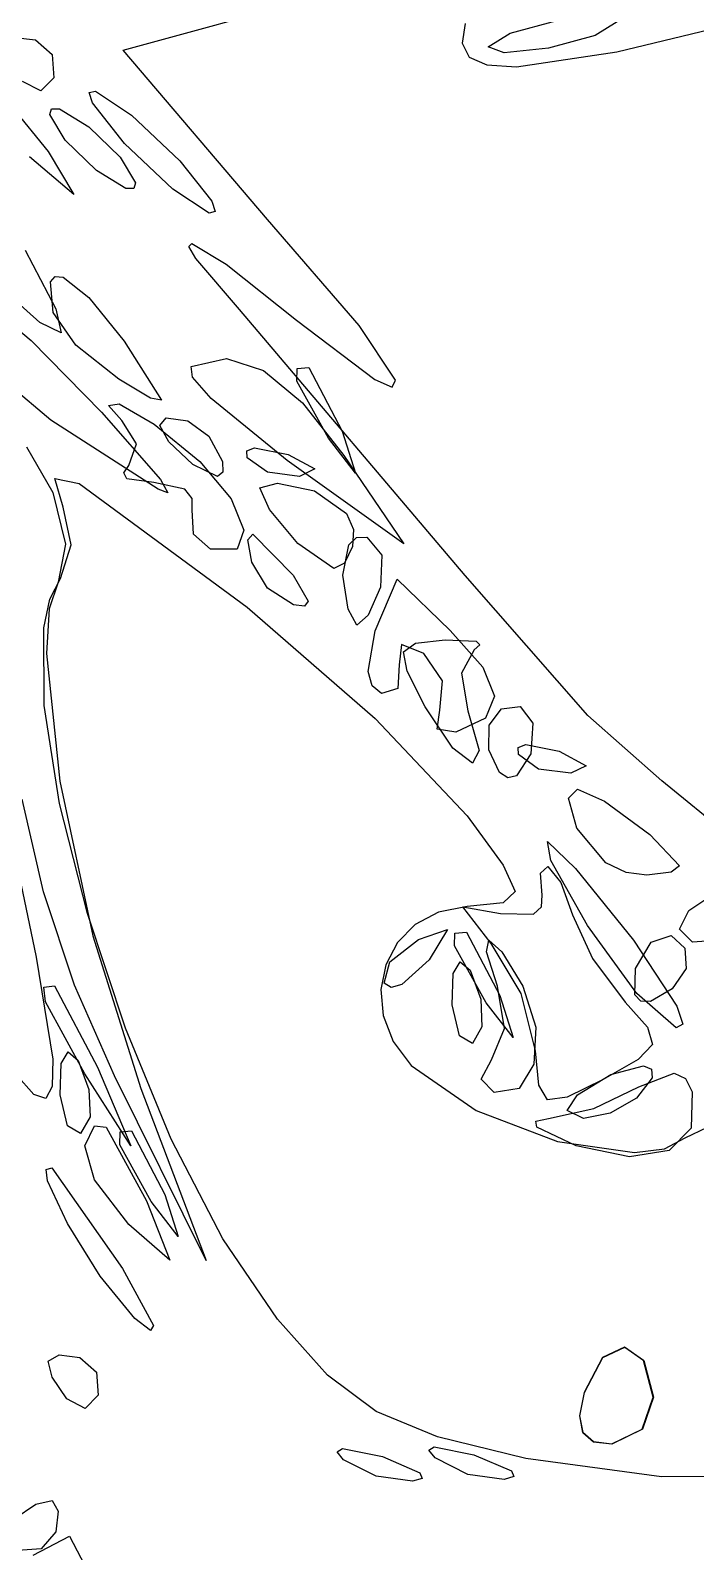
# Model space of a CAD drawing. Extents: x -886 to 651, y -59 to 942.
# Drawn here: x -289.37 to -275.21, y 83.61 to 116 of the extents above; entities that cross this region are included whole.
import ezdxf

# ---------------------------------------------------------------- set-up
doc = ezdxf.new("R2010")
doc.units = 0

msp = doc.modelspace()

# ---------------------------------------------------------------- linework, layer by layer
at = {"layer": 'Layer 1'}
for p, q in [((-287.39391, 115.576599), (-279.10188, 117.846719)), ((-276.885783, 115.53953), (-273.3977, 116.380849)), ((-280.11733, 116.142049), (-280.17554, 115.72152)), ((-279.6225, 115.650428), (-279.154455, 115.935449)), ((-279.154455, 115.935449), (-278.15787, 116.207608)), ((-276.8766, 116.176408), (-277.344646, 115.891387)), ((-289.701605, 115.84802), (-289.26235, 115.79475)), ((-289.26235, 115.79475), (-288.903875, 115.482217)), ((-280.17554, 115.72152), (-280.030825, 115.427763)), ((-279.283951, 115.519898), (-279.6225, 115.650428)), ((-278.34124, 115.619228), (-279.283951, 115.519898)), ((-277.344646, 115.891387), (-278.34124, 115.619228)), ((-288.903875, 115.482217), (-288.8682, 114.98832)), ((-284.3227, 111.972429), (-287.39391, 115.576599)), ((-280.030825, 115.427763), (-279.656339, 115.261731)), ((-279.025234, 115.224379), (-276.885783, 115.53953)), ((-288.8682, 114.98832), (-289.144878, 114.708954)), ((-288.8682, 114.98832), (-288.8682, 114.98832)), ((-279.656339, 115.261731), (-279.025234, 115.224379)), ((-289.144878, 114.708954), (-289.5374, 114.91222)), ((-288.118111, 114.674862), (-287.98505, 114.706183)), ((-288.045482, 114.454036), (-288.118111, 114.674862)), ((-287.98505, 114.706183), (-287.21445, 114.195032)), ((-289.768669, 114.367484), (-288.9949, 113.41736)), ((-288.95839, 114.206114), (-288.922729, 114.329432)), ((-288.922729, 114.329432), (-288.7499, 114.32494)), ((-288.7499, 114.32494), (-288.127361, 113.947107)), ((-287.3646, 113.590323), (-288.045482, 114.454036)), ((-288.63348, 113.66293), (-288.95839, 114.206114)), ((-287.21445, 114.195032), (-286.18792, 113.223583)), ((-288.127361, 113.947107), (-287.4568, 113.2962)), ((-288.9949, 113.41736), (-288.446861, 112.502206)), ((-288.9949, 113.41736), (-288.9949, 113.41736)), ((-287.962919, 113.012027), (-288.63348, 113.66293)), ((-286.338061, 112.618874), (-287.3646, 113.590323)), ((-288.446861, 112.502206), (-289.39055, 113.30537)), ((-287.4568, 113.2962), (-287.131886, 112.753017)), ((-287.4568, 113.2962), (-287.4568, 113.2962)), ((-286.18792, 113.223583), (-285.507032, 112.35987)), ((-286.18792, 113.223583), (-286.18792, 113.223583)), ((-287.34038, 112.6342), (-287.962919, 113.012027)), ((-287.131886, 112.753017), (-287.167547, 112.629702)), ((-287.167547, 112.629702), (-287.34038, 112.6342)), ((-285.56746, 112.107723), (-286.338061, 112.618874)), ((-285.434403, 112.139044), (-285.56746, 112.107723)), ((-285.507032, 112.35987), (-285.434403, 112.139044)), ((-282.369681, 109.712576), (-284.3227, 111.972429)), ((-285.994602, 111.395982), (-285.93074, 111.459854)), ((-285.93074, 111.459854), (-285.201772, 111.019967)), ((-289.48472, 111.321203), (-288.826242, 110.071017)), ((-285.850811, 111.141544), (-285.994602, 111.395982)), ((-284.91855, 110.056899), (-285.850811, 111.141544)), ((-288.941473, 110.641495), (-288.84287, 110.758987)), ((-288.84287, 110.758987), (-288.669538, 110.741406)), ((-285.201772, 111.019967), (-283.70734, 109.830019)), ((-289.171447, 109.776155), (-290.20777, 110.703603)), ((-288.88492, 109.98934), (-288.941473, 110.641495)), ((-288.669538, 110.741406), (-288.128251, 110.312967)), ((-290.26944, 110.163729), (-289.350392, 109.397879)), ((-288.128251, 110.312967), (-287.37675, 109.38007)), ((-288.404252, 109.29823), (-288.88492, 109.98934)), ((-288.826242, 110.071017), (-288.716377, 109.560647)), ((-280.11633, 104.391569), (-284.91855, 110.056899)), ((-283.70734, 109.830019), (-282.039378, 108.562609)), ((-288.716377, 109.560647), (-289.171447, 109.776155)), ((-281.601033, 108.549715), (-282.369681, 109.712576)), ((-289.350392, 109.397879), (-287.85737, 107.86807)), ((-287.488, 108.56857), (-288.404252, 109.29823)), ((-287.37675, 109.38007), (-286.576741, 108.124491)), ((-287.37675, 109.38007), (-287.37675, 109.38007)), ((-285.94543, 108.84), (-285.196241, 109.010249)), ((-285.919089, 108.611382), (-285.94543, 108.84)), ((-285.196241, 109.010249), (-284.407099, 108.752965)), ((-283.687911, 108.79829), (-283.44471, 108.81849)), ((-283.44471, 108.81849), (-282.736, 107.468)), ((-286.813647, 108.169192), (-287.488, 108.56857)), ((-285.524958, 108.158097), (-285.919089, 108.611382)), ((-284.407099, 108.752965), (-283.574365, 108.066028)), ((-283.695303, 108.526151), (-283.687911, 108.79829)), ((-283.02737, 107.3151), (-283.695303, 108.526151)), ((-282.039378, 108.562609), (-281.667917, 108.40427)), ((-281.667917, 108.40427), (-281.601033, 108.549715)), ((-288.93841, 107.69855), (-289.806569, 108.433892)), ((-286.576741, 108.124491), (-286.813647, 108.169192)), ((-287.85737, 107.86807), (-286.601154, 106.437742)), ((-287.85737, 107.86807), (-287.85737, 107.86807)), ((-287.70694, 108.014411), (-287.47978, 108.04478)), ((-287.42398, 107.6932), (-287.70694, 108.014411)), ((-287.47978, 108.04478), (-286.732411, 107.611196)), ((-283.90159, 106.84003), (-285.524958, 108.158097)), ((-283.574365, 108.066028), (-282.6944, 106.94732)), ((-286.65176, 106.23326), (-288.93841, 107.69855)), ((-287.11267, 107.194045), (-287.42398, 107.6932)), ((-286.732411, 107.611196), (-285.76458, 106.81705)), ((-286.61681, 107.585636), (-286.482639, 107.749798)), ((-286.424049, 107.239121), (-286.61681, 107.585636)), ((-286.482639, 107.749798), (-286.016, 107.68336)), ((-286.016, 107.68336), (-285.57267, 107.357741)), ((-287.27176, 106.73587), (-287.11267, 107.194045)), ((-285.90989, 106.7585), (-286.424049, 107.239121)), ((-285.57267, 107.357741), (-285.2842, 106.81718)), ((-282.45192, 106.572595), (-283.02737, 107.3151)), ((-282.736, 107.468), (-282.45192, 106.572595)), ((-282.736, 107.468), (-282.736, 107.468)), ((-289.450335, 107.13054), (-288.89601, 106.16)), ((-284.761285, 107.049739), (-284.599924, 107.112497)), ((-284.75412, 106.900106), (-284.761285, 107.049739)), ((-284.326192, 106.590912), (-284.75412, 106.900106)), ((-284.599924, 107.112497), (-283.88562, 106.968406)), ((-283.88562, 106.968406), (-283.311609, 106.660171)), ((-282.6944, 106.94732), (-281.42161, 105.06893)), ((-282.6944, 106.94732), (-282.6944, 106.94732)), ((-287.382906, 106.574492), (-287.27176, 106.73587)), ((-287.320353, 106.452218), (-287.382906, 106.574492)), ((-285.385879, 106.502167), (-285.90989, 106.7585)), ((-285.7646, 106.81705), (-285.095558, 106.026272)), ((-285.76458, 106.81705), (-285.7646, 106.81705)), ((-285.274041, 106.58903), (-285.385879, 106.502167)), ((-285.2842, 106.8172), (-285.274041, 106.58903)), ((-285.2842, 106.81718), (-285.2842, 106.8172)), ((-283.64094, 106.502226), (-284.326192, 106.590912)), ((-281.42161, 105.06893), (-283.90159, 106.84003)), ((-283.311609, 106.660171), (-283.64095, 106.502176)), ((-288.66921, 105.848863), (-288.853443, 106.459596)), ((-288.853443, 106.459596), (-288.334335, 106.34769)), ((-288.334335, 106.34769), (-284.75304, 103.720623)), ((-286.74349, 106.37267), (-287.320353, 106.452218)), ((-286.081136, 106.227834), (-286.74349, 106.37267)), ((-286.443325, 106.155449), (-286.65176, 106.23326)), ((-286.601154, 106.437742), (-286.443325, 106.155449)), ((-285.92605, 106.034882), (-286.081136, 106.227834)), ((-284.48715, 106.26089), (-284.110103, 106.355277)), ((-284.28335, 105.799432), (-284.48715, 106.26089)), ((-284.110103, 106.355277), (-283.3233, 106.19819)), ((-283.64095, 106.502176), (-283.64094, 106.502226)), ((-288.89601, 106.16), (-288.896, 106.16)), ((-288.896, 106.16), (-288.623914, 105.058864)), ((-285.9242, 105.78719), (-285.92605, 106.034882)), ((-285.095558, 106.026272), (-284.823583, 105.358314)), ((-283.3233, 106.19819), (-282.639405, 105.710864)), ((-288.499633, 105.045899), (-288.66921, 105.848863)), ((-285.89474, 105.273355), (-285.9242, 105.78719)), ((-283.67368, 105.07399), (-284.28335, 105.799432)), ((-282.639405, 105.710864), (-282.491978, 105.368133)), ((-285.53885, 104.95254), (-285.89474, 105.273355)), ((-284.823583, 105.358314), (-284.965678, 104.953596)), ((-284.739875, 105.154152), (-284.637571, 105.272529)), ((-284.637571, 105.272529), (-283.77392, 104.40231)), ((-282.491978, 105.368133), (-282.50982, 105.01128)), ((-288.623914, 105.058864), (-288.77866, 104.2498)), ((-288.72991, 104.331083), (-288.499633, 105.045899)), ((-284.965678, 104.953596), (-285.53885, 104.95254)), ((-284.65643, 104.67736), (-284.739875, 105.154152)), ((-282.912279, 104.542904), (-283.67368, 105.07399)), ((-282.71671, 104.39623), (-282.594232, 105.041871)), ((-282.50982, 105.01129), (-282.680703, 104.652943)), ((-282.594232, 105.041871), (-282.426691, 105.197676)), ((-282.50982, 105.01128), (-282.50982, 105.01129)), ((-282.426691, 105.197676), (-282.21044, 105.20668)), ((-282.21044, 105.20668), (-281.888755, 104.822)), ((-284.322445, 104.120394), (-284.65643, 104.67736)), ((-282.680703, 104.652943), (-282.912279, 104.542904)), ((-281.888755, 104.822), (-281.91561, 104.14656)), ((-288.955718, 103.888801), (-288.72991, 104.331083)), ((-283.77392, 104.40231), (-283.77367, 104.40231)), ((-283.77367, 104.40231), (-283.455762, 103.84665)), ((-282.60387, 103.677234), (-282.71671, 104.39623)), ((-282.03036, 103.2137), (-281.56551, 104.31611)), ((-281.56551, 104.31611), (-280.43125, 103.21847)), ((-277.50363, 101.411858), (-280.11633, 104.391569)), ((-288.77866, 104.2498), (-288.973485, 103.67958)), ((-283.77267, 103.76631), (-284.322445, 104.120394)), ((-281.91561, 104.14656), (-282.177786, 103.544456)), ((-281.91561, 104.14656), (-281.91561, 104.14656)), ((-289.084242, 103.276078), (-288.955718, 103.888801)), ((-288.973485, 103.67958), (-289.02445, 102.73121)), ((-284.75304, 103.720623), (-284.75278, 103.720607)), ((-284.75278, 103.720607), (-282.028611, 101.347603)), ((-283.534841, 103.741178), (-283.77267, 103.76631)), ((-283.455762, 103.84665), (-283.534841, 103.741178)), ((-282.42188, 103.33611), (-282.60387, 103.677234)), ((-282.177786, 103.544456), (-282.42188, 103.33611)), ((-289.074038, 101.623306), (-289.084242, 103.276078)), ((-282.179678, 102.348485), (-282.03036, 103.2137)), ((-281.16982, 102.953899), (-280.53783, 103.02591)), ((-280.53783, 103.02591), (-279.878398, 102.994174)), ((-280.43125, 103.21847), (-279.740099, 102.442428)), ((-280.43125, 103.21847), (-280.43125, 103.21847)), ((-279.878398, 102.994174), (-279.803202, 102.918716)), ((-289.02445, 102.73121), (-288.745716, 100.012388)), ((-281.46902, 102.921019), (-281.51636, 102.49175)), ((-280.99523, 102.73276), (-281.46902, 102.921019)), ((-281.428714, 102.768006), (-281.16982, 102.953899)), ((-281.348793, 102.353156), (-281.428714, 102.768006)), ((-280.595463, 102.150661), (-280.99523, 102.73276)), ((-279.92451, 102.81283), (-280.189568, 102.312337)), ((-279.803202, 102.918716), (-279.92452, 102.81282)), ((-279.92452, 102.81282), (-279.92451, 102.81283)), ((-282.091023, 102.043495), (-282.179678, 102.348485)), ((-281.51636, 102.49175), (-281.544831, 101.985609)), ((-280.96434, 101.59427), (-281.348793, 102.353156)), ((-279.740099, 102.442428), (-279.490126, 101.820636)), ((-281.89923, 101.88185), (-282.091023, 102.043495)), ((-280.65204, 101.52585), (-280.595463, 102.150661)), ((-280.189568, 102.312337), (-280.05651, 101.51327)), ((-281.544831, 101.985609), (-281.89923, 101.88185)), ((-279.490126, 101.820636), (-279.681546, 101.356976)), ((-288.748487, 99.540759), (-289.074038, 101.623306)), ((-280.380071, 100.713623), (-280.96434, 101.59427)), ((-280.7103, 101.117363), (-280.65204, 101.52585)), ((-280.05651, 101.51327), (-279.814781, 100.663183)), ((-279.60602, 101.20552), (-279.340141, 101.551627)), ((-279.340141, 101.551627), (-278.9432, 101.60633)), ((-278.9432, 101.60633), (-278.675363, 101.246792)), ((-275.92686, 100.019769), (-277.50363, 101.411858)), ((-282.028611, 101.347603), (-280.0717, 99.276647)), ((-280.31457, 101.05533), (-280.7103, 101.117363)), ((-279.681546, 101.356976), (-280.31457, 101.05533)), ((-279.611604, 100.680634), (-279.60602, 101.20552)), ((-278.675363, 101.246792), (-278.7199, 100.5969)), ((-279.95976, 100.399947), (-280.380071, 100.713623)), ((-278.987295, 100.731583), (-278.825934, 100.794341)), ((-278.98013, 100.58195), (-278.987295, 100.731583)), ((-278.825934, 100.794341), (-278.11163, 100.65025)), ((-290.143426, 100.553367), (-289.25032, 96.26631)), ((-279.814781, 100.663183), (-279.95976, 100.399947)), ((-279.38273, 100.19609), (-279.611604, 100.680634)), ((-278.7199, 100.5969), (-279.024735, 100.1258)), ((-278.552202, 100.272756), (-278.98013, 100.58195)), ((-278.7199, 100.5969), (-278.7199, 100.5969)), ((-278.11163, 100.65025), (-277.537618, 100.342006)), ((-279.207962, 100.086695), (-279.38273, 100.19609)), ((-279.024735, 100.1258), (-279.207962, 100.086695)), ((-277.86695, 100.18407), (-278.552202, 100.272756)), ((-277.537618, 100.342006), (-277.86695, 100.18401)), ((-277.86695, 100.18401), (-277.86695, 100.18407)), ((-288.745716, 100.012388), (-288.044292, 96.718071)), ((-277.917253, 99.652564), (-277.725354, 99.84535)), ((-277.725354, 99.84535), (-277.151688, 99.586988)), ((-273.943579, 98.394248), (-275.92686, 100.019769)), ((-289.089879, 97.65579), (-289.547915, 99.63268)), ((-288.156781, 97.196428), (-288.748487, 99.540759)), ((-277.74023, 99.00972), (-277.917253, 99.652564)), ((-277.151688, 99.586988), (-276.18341, 98.87639)), ((-280.0717, 99.276647), (-279.303518, 98.227172)), ((-277.119697, 98.276289), (-277.74023, 99.00972)), ((-276.18341, 98.87639), (-276.18337, 98.87639)), ((-276.18337, 98.87639), (-275.550565, 98.207814)), ((-278.287997, 98.327533), (-278.36125, 98.728637)), ((-278.36125, 98.728637), (-277.76368, 98.15809)), ((-279.303518, 98.227172), (-279.047345, 97.664841)), ((-278.512321, 98.055753), (-278.35365, 98.195908)), ((-278.35365, 98.195908), (-278.075916, 97.855514)), ((-277.5081, 96.9432), (-278.287997, 98.327533)), ((-277.76368, 98.15809), (-276.53111, 96.627469)), ((-276.689421, 98.068727), (-277.119697, 98.276289)), ((-275.550565, 98.207814), (-275.730032, 98.074224)), ((-278.47306, 97.587635), (-278.512321, 98.055753)), ((-278.075916, 97.855514), (-277.82897, 97.168278)), ((-276.24457, 98.010958), (-276.689421, 98.068727)), ((-275.730032, 98.074224), (-276.24457, 98.010958)), ((-288.427953, 95.669307), (-289.089879, 97.65579)), ((-279.047345, 97.664841), (-279.3031, 97.426043)), ((-278.487494, 97.339939), (-278.47306, 97.587635)), ((-275.3497, 97.258041), (-274.887179, 97.569765)), ((-287.34811, 94.758304), (-288.156781, 97.196428)), ((-280.679833, 97.228276), (-281.179166, 96.961041)), ((-280.0707, 97.347167), (-280.679833, 97.228276)), ((-279.55879, 96.56029), (-280.16273, 97.337712)), ((-280.16273, 97.337712), (-279.3627, 97.19979)), ((-279.3031, 97.426043), (-280.0707, 97.347167)), ((-279.3627, 97.19979), (-278.660041, 97.184251)), ((-278.660041, 97.184251), (-278.487494, 97.339939)), ((-277.82897, 97.168278), (-277.82884, 97.16824)), ((-277.82884, 97.16824), (-277.406006, 96.236402)), ((-275.552962, 96.865521), (-275.3497, 97.258041)), ((-281.179166, 96.961041), (-281.557892, 96.576133)), ((-281.10805, 96.643502), (-280.491671, 96.852984)), ((-280.491671, 96.852984), (-280.88135, 96.2115)), ((-276.460416, 95.491382), (-277.5081, 96.9432)), ((-275.2736, 96.58884), (-275.552962, 96.865521)), ((-288.044292, 96.718071), (-287.02201, 93.473)), ((-281.557892, 96.576133), (-281.805204, 96.104222)), ((-281.71749, 96.165051), (-281.10805, 96.643502)), ((-280.339013, 96.5073), (-280.331621, 96.779439)), ((-279.67108, 95.296249), (-280.339013, 96.5073)), ((-280.331621, 96.779439), (-280.08842, 96.799639)), ((-280.08842, 96.799639), (-279.37971, 95.449149)), ((-279.663083, 96.382798), (-279.612625, 96.625714)), ((-279.612625, 96.625714), (-279.333912, 96.381202)), ((-278.921306, 95.495972), (-279.55879, 96.56029)), ((-276.53111, 96.627469), (-276.53111, 96.62745)), ((-276.53111, 96.62745), (-275.607463, 95.222239)), ((-276.48803, 96.02769), (-276.155453, 96.587796)), ((-276.155453, 96.587796), (-275.73076, 96.731511)), ((-275.73076, 96.731511), (-275.43518, 96.460969)), ((-274.779699, 96.624518), (-275.2736, 96.58884)), ((-289.25032, 96.26631), (-288.889522, 94.097691)), ((-280.88135, 96.2115), (-281.463867, 95.681751)), ((-280.88135, 96.2115), (-280.88135, 96.2115)), ((-279.42563, 95.652157), (-279.663083, 96.382798)), ((-279.333912, 96.381202), (-278.8866, 95.649557)), ((-277.406006, 96.236402), (-276.70538, 95.30793)), ((-275.43518, 96.460969), (-275.41302, 96.02509)), ((-281.805204, 96.104222), (-281.910294, 95.575979)), ((-281.83856, 95.713732), (-281.71749, 96.165051)), ((-280.39298, 95.252837), (-280.369817, 95.918362)), ((-280.369817, 95.918362), (-280.224456, 96.166862)), ((-280.224456, 96.166862), (-280.011162, 95.987826)), ((-280.011162, 95.987826), (-279.7842, 95.37074)), ((-276.504825, 95.466819), (-276.48803, 96.02769)), ((-275.41302, 96.02509), (-275.706643, 95.589974)), ((-275.41302, 96.02509), (-275.41302, 96.02509)), ((-289.081147, 95.630743), (-288.85452, 95.659334)), ((-289.052005, 95.316699), (-289.081147, 95.630743)), ((-288.85452, 95.659334), (-287.94333, 93.922994)), ((-287.58201, 93.74355), (-288.427953, 95.669307)), ((-281.910294, 95.575979), (-281.862357, 95.022073)), ((-281.692897, 95.619359), (-281.83856, 95.713732)), ((-281.463867, 95.681751), (-281.692897, 95.619359)), ((-279.279768, 94.744936), (-279.42563, 95.652157)), ((-278.8866, 95.649557), (-278.88662, 95.64953)), ((-278.88662, 95.64953), (-278.610809, 94.776232)), ((-275.706643, 95.589974), (-276.17029, 95.321267)), ((-288.20957, 93.783274), (-289.052005, 95.316699)), ((-280.238729, 94.591654), (-280.39298, 95.252837)), ((-279.7842, 95.37074), (-279.756484, 94.785522)), ((-279.7842, 95.37074), (-279.7842, 95.37074)), ((-279.09563, 94.553745), (-279.67108, 95.296249)), ((-279.37971, 95.44915), (-279.09563, 94.553745)), ((-279.37971, 95.449149), (-279.37971, 95.44915)), ((-278.61557, 94.27574), (-278.921306, 95.495972)), ((-276.70538, 95.30793), (-276.231569, 94.77357)), ((-276.376261, 95.330539), (-276.504825, 95.466819)), ((-275.62397, 94.76265), (-276.460416, 95.491382)), ((-276.17029, 95.321267), (-276.376261, 95.330539)), ((-275.607463, 95.222239), (-275.483313, 94.843649)), ((-281.862357, 95.022073), (-281.650584, 94.473176)), ((-286.371664, 92.394377), (-287.34811, 94.758304)), ((-279.95976, 94.429381), (-280.238729, 94.591654)), ((-279.756484, 94.785522), (-279.95976, 94.429381)), ((-279.55257, 94.077997), (-279.279768, 94.744936)), ((-278.610809, 94.776232), (-278.652968, 93.991097)), ((-276.231569, 94.77357), (-276.126444, 94.41107)), ((-275.483313, 94.843649), (-275.62397, 94.76265)), ((-288.713716, 94.000123), (-288.568353, 94.248623)), ((-288.568353, 94.248623), (-288.355058, 94.069587)), ((-281.650584, 94.473176), (-281.26417, 93.959957)), ((-278.547058, 93.545379), (-278.61557, 94.27574)), ((-276.126444, 94.41107), (-276.428567, 94.08581)), ((-288.889522, 94.097691), (-288.904136, 93.511553)), ((-288.73688, 93.334598), (-288.713716, 94.000123)), ((-288.355058, 94.069587), (-288.1281, 93.4525)), ((-287.94333, 93.922994), (-287.23512, 92.249914)), ((-287.94333, 93.922994), (-287.94333, 93.922994)), ((-281.26417, 93.959957), (-279.88137, 92.999114)), ((-279.77279, 93.670782), (-279.55257, 94.077997)), ((-278.652968, 93.991097), (-278.965415, 93.469795)), ((-276.428567, 94.08581), (-277.1765, 93.66317)), ((-277.01387, 93.769578), (-276.318328, 93.95473)), ((-276.318328, 93.95473), (-276.147839, 93.879188)), ((-289.299797, 93.345523), (-289.671405, 93.76959)), ((-287.23512, 92.249914), (-288.20957, 93.783274)), ((-285.62511, 89.81018), (-287.58201, 93.74355)), ((-279.50047, 93.38799), (-279.77279, 93.670782)), ((-277.1765, 93.66317), (-277.945308, 93.28923)), ((-277.723589, 93.336565), (-277.01387, 93.769578)), ((-276.13404, 93.694824), (-276.465539, 93.264989)), ((-276.41803, 93.508434), (-275.664492, 93.797435)), ((-276.147839, 93.879188), (-276.13403, 93.694838)), ((-276.13403, 93.694838), (-276.13404, 93.694824)), ((-275.664492, 93.797435), (-275.426081, 93.685614)), ((-275.426081, 93.685614), (-275.28312, 93.403211)), ((-289.042468, 93.26017), (-289.299797, 93.345523)), ((-288.904136, 93.511553), (-289.042468, 93.26017)), ((-288.582629, 92.673415), (-288.73688, 93.334598)), ((-288.1281, 93.4525), (-288.100384, 92.867283)), ((-288.1281, 93.4525), (-288.1281, 93.4525)), ((-287.02201, 93.473), (-285.62511, 89.81018)), ((-278.965415, 93.469795), (-279.50047, 93.38799)), ((-278.362899, 93.233255), (-278.547058, 93.545379)), ((-277.945308, 93.28923), (-278.362899, 93.233255)), ((-277.94199, 93.00052), (-277.723589, 93.336565)), ((-277.372754, 93.04569), (-276.41803, 93.508434)), ((-275.28312, 93.403211), (-275.301864, 92.629428)), ((-275.28312, 93.403211), (-275.28312, 93.403211)), ((-279.88137, 92.999114), (-278.145956, 92.342113)), ((-278.34271, 92.829654), (-277.372754, 93.04569)), ((-277.592306, 92.832281), (-277.94199, 93.00052)), ((-277.025891, 92.948956), (-277.592306, 92.832281)), ((-276.465539, 93.264989), (-277.025891, 92.948956)), ((-288.30366, 92.511142), (-288.582629, 92.673415)), ((-288.100384, 92.867283), (-288.30366, 92.511142)), ((-288.20796, 92.251702), (-288.006968, 92.673199)), ((-288.006968, 92.673199), (-287.75817, 92.651289)), ((-287.75817, 92.651289), (-286.89771, 91.081212)), ((-278.607392, 92.772098), (-278.34271, 92.829654)), ((-278.586099, 92.644828), (-278.607392, 92.772098)), ((-277.75479, 92.249421), (-278.586099, 92.644828)), ((-275.301864, 92.629428), (-275.773054, 92.154462)), ((-275.42807, 92.418047), (-274.952454, 92.646645)), ((-287.467842, 92.27459), (-287.460451, 92.546729)), ((-287.460451, 92.546729), (-287.21725, 92.566929)), ((-287.21725, 92.566929), (-286.50854, 91.216439)), ((-285.276634, 90.27264), (-286.371664, 92.394377)), ((-278.145956, 92.342113), (-276.510625, 92.108557)), ((-275.871957, 92.187946), (-275.42807, 92.418047)), ((-288.007644, 91.525555), (-288.20796, 92.251702)), ((-286.79991, 91.063539), (-287.467842, 92.27459)), ((-276.617194, 92.015424), (-277.75479, 92.249421)), ((-275.773054, 92.154462), (-276.617194, 92.015424)), ((-276.510625, 92.108557), (-275.871957, 92.187946)), ((-289.037849, 91.746635), (-288.91583, 91.78087)), ((-289.003475, 91.502356), (-289.037849, 91.746635)), ((-288.91583, 91.78087), (-287.4064, 89.63936)), ((-288.582115, 90.594513), (-289.003475, 91.502356)), ((-287.27761, 90.576832), (-288.007644, 91.525555)), ((-286.89771, 91.081212), (-286.89771, 91.08121)), ((-286.89771, 91.08121), (-286.40336, 89.814926)), ((-286.22446, 90.321035), (-286.79991, 91.063539)), ((-286.50854, 91.21644), (-286.22446, 90.321035)), ((-286.50854, 91.216439), (-286.50854, 91.21644)), ((-287.884883, 89.479034), (-288.582115, 90.594513)), ((-286.40336, 89.814926), (-287.27761, 90.576832)), ((-284.11221, 88.561083), (-285.276634, 90.27264)), ((-287.14491, 88.57761), (-287.884883, 89.479034)), ((-287.4064, 89.63937), (-286.751431, 88.424681)), ((-287.4064, 89.63936), (-287.4064, 89.63937)), ((-286.81464, 88.320146), (-287.14491, 88.57761)), ((-286.751431, 88.424681), (-286.81464, 88.320146)), ((-283.044332, 87.370459), (-284.11221, 88.561083)), ((-288.99033, 87.669729), (-288.760389, 87.7991)), ((-288.760389, 87.7991), (-288.32113, 87.745809)), ((-276.721931, 87.9662), (-277.187606, 87.74225)), ((-277.184213, 87.741577), (-276.71855, 87.965528)), ((-276.317916, 87.681494), (-276.721931, 87.9662)), ((-276.71855, 87.965528), (-276.314537, 87.68082)), ((-288.907904, 87.325818), (-288.99033, 87.669729)), ((-288.32113, 87.745809), (-287.962655, 87.433281)), ((-277.187606, 87.74225), (-277.58118, 87.000298)), ((-277.57778, 86.999623), (-277.184213, 87.741577)), ((-276.10932, 86.897475), (-276.317916, 87.681494)), ((-276.314537, 87.68082), (-276.10592, 86.8968)), ((-288.59618, 86.8633), (-288.907904, 87.325818)), ((-287.962655, 87.433281), (-287.92698, 86.93938)), ((-282.008973, 86.592296), (-283.044332, 87.370459)), ((-288.203658, 86.660018), (-288.59618, 86.8633)), ((-287.92698, 86.93938), (-288.203658, 86.660018)), ((-287.92698, 86.93938), (-287.92698, 86.93938)), ((-277.58118, 87.000297), (-277.678237, 86.500374)), ((-277.674839, 86.499701), (-277.57778, 86.999623)), ((-277.58118, 87.000298), (-277.58118, 87.000297)), ((-276.344905, 86.220265), (-276.10932, 86.897475)), ((-276.10592, 86.896801), (-276.341486, 86.219591)), ((-276.10592, 86.8968), (-276.10592, 86.896801)), ((-280.702687, 86.056293), (-282.008973, 86.592296)), ((-277.678237, 86.500374), (-277.612349, 86.149615)), ((-277.608952, 86.148941), (-277.674839, 86.499701)), ((-277.612349, 86.149615), (-277.384503, 85.949874)), ((-277.381107, 85.949201), (-277.608952, 86.148941)), ((-276.99569, 85.903007), (-276.344905, 86.220265)), ((-276.341486, 86.219591), (-276.99229, 85.902333)), ((-280.888205, 85.774907), (-280.776646, 85.843657)), ((-280.776646, 85.843657), (-279.9267, 85.674399)), ((-278.82203, 85.592153), (-280.702687, 86.056293)), ((-277.384503, 85.949874), (-276.99569, 85.903007)), ((-276.99229, 85.902333), (-277.381107, 85.949201)), ((-282.838111, 85.735837), (-282.72653, 85.804587)), ((-282.70454, 85.567789), (-282.838111, 85.735837)), ((-282.72653, 85.804587), (-281.87663, 85.635329)), ((-282.007264, 85.216169), (-282.70454, 85.567789)), ((-281.87663, 85.635329), (-281.08104, 85.291731)), ((-280.75462, 85.606859), (-280.888205, 85.774907)), ((-280.057344, 85.255239), (-280.75462, 85.606859)), ((-279.9267, 85.674399), (-279.131119, 85.330799)), ((-275.937258, 85.206503), (-278.82203, 85.592153)), ((-281.23369, 85.10937), (-282.007264, 85.216169)), ((-281.028287, 85.171767), (-281.23369, 85.10937)), ((-281.08104, 85.291731), (-281.028287, 85.171767)), ((-279.28377, 85.14844), (-280.057344, 85.255239)), ((-279.078367, 85.210834), (-279.28377, 85.148437)), ((-279.131119, 85.330799), (-279.078367, 85.210834)), ((-273.182273, 85.213693), (-275.937258, 85.206503)), ((-281.23369, 85.10937), (-281.23369, 85.10937)), ((-279.28377, 85.148437), (-279.28377, 85.14844)), ((-289.71396, 84.307111), (-289.251442, 84.618835)), ((-289.251442, 84.618835), (-288.90753, 84.701261)), ((-288.90753, 84.701261), (-288.77816, 84.471329)), ((-288.77816, 84.471329), (-288.83143, 84.03206)), ((-289.30912, 83.535902), (-288.53741, 83.940874)), ((-288.83143, 84.03206), (-289.143962, 83.673588)), ((-288.83143, 84.03206), (-288.83143, 84.03206)), ((-288.53741, 83.940874), (-288.13244, 83.169167)), ((-289.143962, 83.673588), (-289.63786, 83.63791))]:
    msp.add_line(p, q, dxfattribs=at)

doc.saveas('drawing.dxf')
